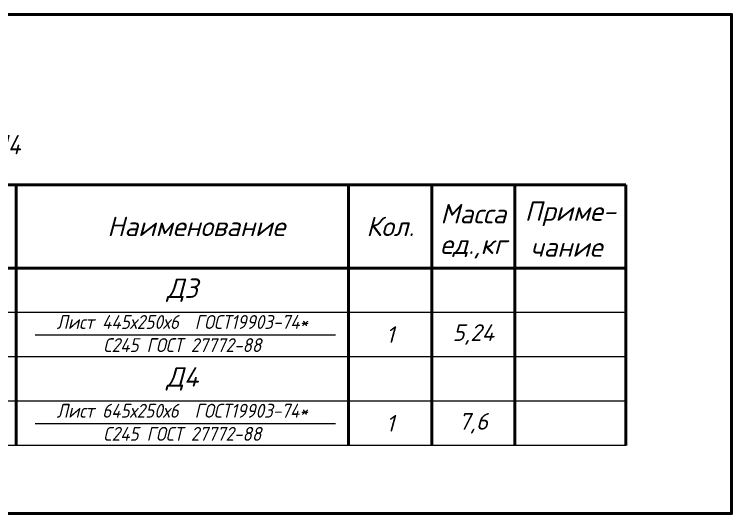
# Model space of a CAD drawing. Header units: millimetres. Extents: x -1807136 to 209800, y 0 to 410608.
# Drawn here: x 100362 to 113303, y 56757 to 65759 of the extents above; entities that cross this region are included whole.
import ezdxf
from ezdxf.enums import TextEntityAlignment as Align

# ---------------------------------------------------------------- set-up
doc = ezdxf.new("R2010")
doc.units = ezdxf.units.MM
doc.layers.get('0').update_dxf_attribs({"lineweight": 5})
doc.layers.add('k_ Рамка', color=252, linetype='Continuous', lineweight=40)
doc.styles.add('STEP PR', font='isocpeui.ttf')

# ---------------------------------------------------------------- blocks, each defined once
blk = doc.blocks.new('*U206')
for p, q in [((-18500, -1500), (0, -1500)), ((-18500, -3000), (-18500, -1500)), ((-17000, -3000), (-17000, -1500)), ((-11000, -3000), (-11000, -1500)), ((-5000, -3000), (-5000, -1500)), ((-3500, -3000), (-3500, -1500)), ((-2000, -3000), (-2000, -1500)), ((0, -1500), (0, -3000)), ((0, -3000), (-18500, -3000)), ((-18500, -6200), (-18500, -3000)), ((-17000, -6200), (-17000, -3000)), ((-11000, -6200), (-11000, -3000)), ((-5000, -6200), (-5000, -3000)), ((-3500, -6200), (-3500, -3000)), ((-2000, -6200), (-2000, -3000)), ((0, -6200), (0, -3000))]:
    blk.add_line(p, q)
at = {"color": 8, "lineweight": 20}
for p, q in [((0, -3800), (-18500, -3800)), ((0, -4600), (-18500, -4600)), ((0, -5400), (-18500, -5400)), ((0, -6200), (-18500, -6200))]:
    blk.add_line(p, q, dxfattribs=at)
at = {"style": 'STEP PR'}
for s, p in [('Приме-', (-1000, -2021)), ('Масса', (-2750, -2021)), ('Поз.', (-17750, -2250)), ('Обозначение', (-14000, -2250)), ('Наименование', (-7750, -2250)), ('Кол.', (-4250, -2250)), ('ед.,кг', (-2750, -2613)), ('чание', (-1073, -2622))]:
    blk.add_text(s, height=350, dxfattribs=at).set_placement(p, align=Align.MIDDLE)
at = {"style": 'STEP PR', "flags": 8}
blk.add_attdef('СПЕЦИФИКАЦИЯ', (-18463, -950), '', height=400, dxfattribs=at)

msp = doc.modelspace()

# ---------------------------------------------------------------- linework, layer by layer
at = {"color": 3, "lineweight": 40}
msp.add_lwpolyline([(89626.98332, 65759.17017), (113303.43018, 65759.17017), (113303.43018, 56757.24038), (89626.98332, 56757.24038)], close=True, dxfattribs=at)
for points in [[(100739.54166, 59980.87482), (106154.27293, 59980.87482)], [(100739.54166, 58380.87482), (106154.27293, 58380.87482)]]:
    msp.add_lwpolyline(points)

# ---------------------------------------------------------------- block references
at = {"layer": 'k_ Рамка'}
ref = msp.add_blockref('*U206', (111392.62096, 64185.93479), dxfattribs=at)
ref.add_attrib('СПЕЦИФИКАЦИЯ', '     Спецификация.  Детали Д3 и Д4', (92930.01525, 63236.19959), dxfattribs={"layer": '0', "height": 349.1826364, "style": 'STEP PR', "width": 0.872957})

# ---------------------------------------------------------------- texts
at = {"attachment_point": 5, "style": 'STEP PR'}
for s, insert, char_height, width in [('{\\W0.9;Лист 445х250х6  ГОСТ19903-74*\\PС245 ГОСТ 27772-88}', (103392.62096, 60004.25422), 250, 6000), ('1', (107142.62096, 59986.19614), 300, 1535.1078645), ('5,24', (108642.62096, 59986.19614), 300, 1535.1078645), ('{\\W0.9;Лист 645х250х6  ГОСТ19903-74*\\PС245 ГОСТ 27772-88}', (103392.62096, 58404.25422), 250, 6000), ('1', (107142.62096, 58386.19614), 300, 1535.1078645), ('7,6', (108642.62096, 58386.19614), 300, 1535.1078645)]:
    msp.add_mtext(s, dxfattribs=dict(at, insert=insert, char_height=char_height, width=width))
at = {"layer": 'k_ Рамка', "char_height": 350, "width": 6000, "attachment_point": 5, "line_spacing_factor": 0.96, "style": 'STEP PR'}
for s, insert in [('{\\fISOCPEUR|b1|i1|c204|p34;Д3}', (103392.62096, 60785.93479)), ('{\\fISOCPEUR|b1|i1|c204|p34;Д4}', (103392.62096, 59185.93479))]:
    msp.add_mtext(s, dxfattribs=dict(at, insert=insert))

doc.saveas('drawing.dxf')
